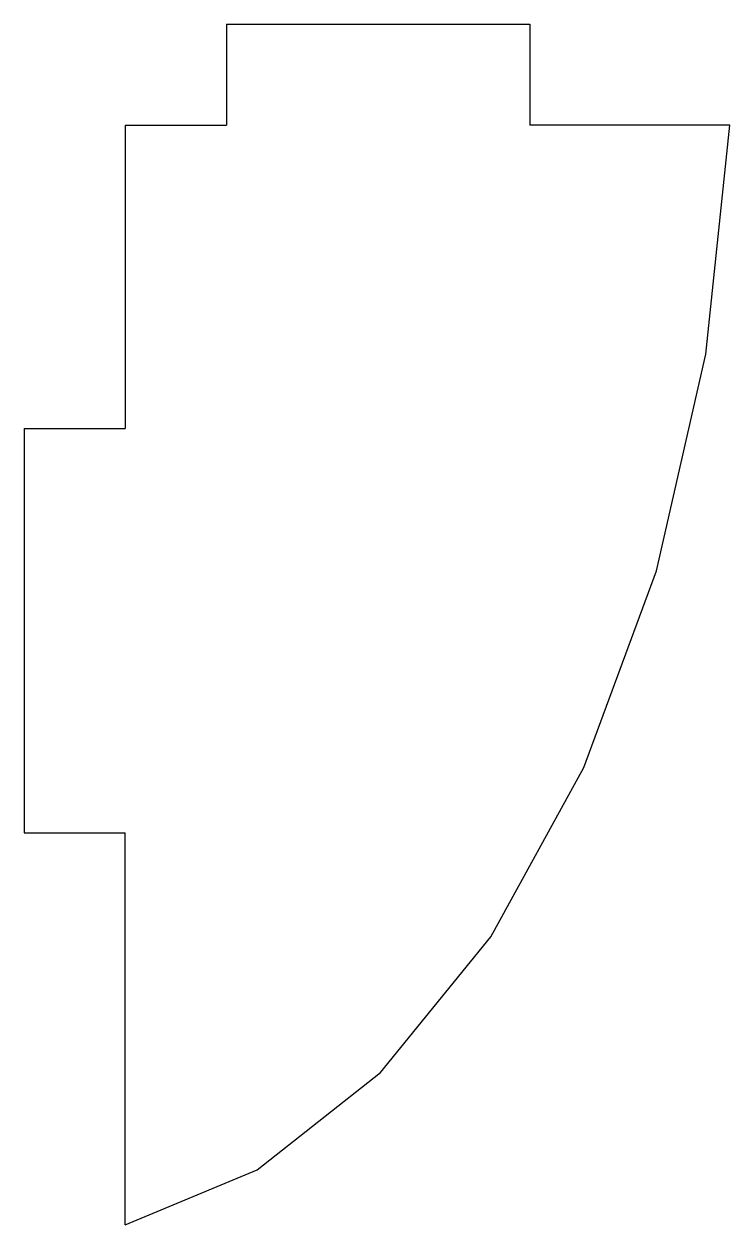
# Model space of a CAD drawing. Extents: x -0.61 to 0.27, y 1.29 to 2.78.
import ezdxf

# ---------------------------------------------------------------- set-up
doc = ezdxf.new("R2010")
doc.units = 0
doc.layers.add('VISIBLE', color=7, linetype='CONTINUOUS')

msp = doc.modelspace()

# ---------------------------------------------------------------- linework, layer by layer
at = {"layer": 'VISIBLE'}
for p, q in [((-0.3564, 2.7751, 0.125), (0.0186, 2.7751, 0.125)), ((-0.3564, 2.7751, 0.125), (-0.3564, 2.6501, 0.125)), ((0.0186, 2.7751, 0.125), (0.0186, 2.6501, 0.125)), ((-0.4814, 2.6501, 0.125), (-0.3564, 2.6501, 0.125)), ((-0.4814, 2.6501, 0.125), (-0.4814, 2.2751, 0.125)), ((0.2656, 2.6501, 0.125), (0.0186, 2.6501, 0.125)), ((-0.6064, 2.2751, 0.125), (-0.6064, 1.7751, 0.125)), ((-0.6064, 2.2751, 0.125), (-0.4814, 2.2751, 0.125)), ((-0.6064, 1.7751, 0.125), (-0.4814, 1.7751, 0.125)), ((-0.4814, 1.2905, 0.125), (-0.4814, 1.7751, 0.125))]:
    msp.add_line(p, q, dxfattribs=at)
msp.add_lwpolyline([(-0.4814, 1.2905), (-0.3184, 1.3586), (-0.166, 1.4789), (-0.0298, 1.6467), (0.0852, 1.8561), (0.1748, 2.0992), (0.2357, 2.3671), (0.2656, 2.6501)], dxfattribs=at)

doc.saveas('drawing.dxf')
